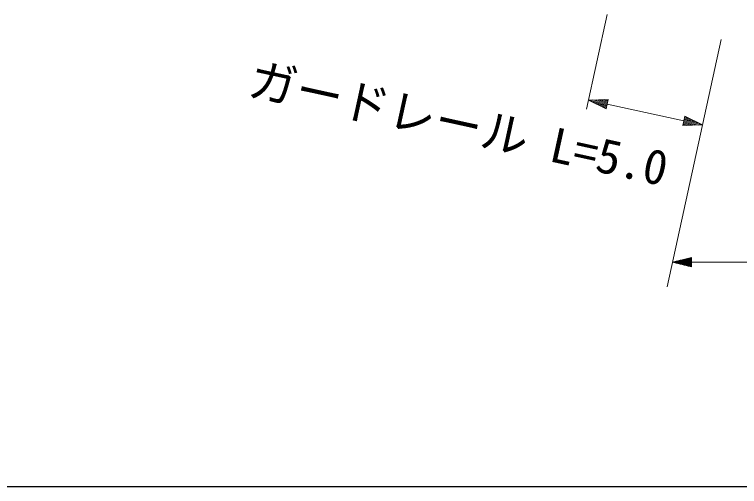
# Model space of a CAD drawing. Units: millimetres, scale not verified. Extents: x 40000 to 680000, y 20000 to 380000.
# Drawn here: x 288320 to 326514, y 205000 to 229868 of the extents above; entities that cross this region are included whole.
import ezdxf
from ezdxf.enums import TextEntityAlignment as Align

# ---------------------------------------------------------------- set-up
doc = ezdxf.new("R2010")
doc.units = ezdxf.units.MM
doc.header["$LTSCALE"] = 1000
doc.layers.add('M-STR-HTXT', color=7, linetype='Continuous', lineweight=13)
doc.layers.add('M-TTL-BAND', color=7, linetype='Continuous', lineweight=25)
doc.styles.add('ＭＳ ゴシック', font='')
doc.styles.get('ＭＳ ゴシック').set_extended_font_data('MS Gothic')

msp = doc.modelspace()

# ---------------------------------------------------------------- linework, layer by layer
at = {"layer": 'M-STR-HTXT'}
for p, q in [((319545, 229868), (318453, 224874)), ((325552, 228554), (322699, 215512)), ((318560, 225362), (319590, 225393)), ((318560, 225362), (319483, 224904)), ((318560, 225362), (319536, 225148)), ((319547, 225197), (318766, 225368)), ((318972, 225374), (319558, 225246)), ((319569, 225295), (319178, 225380)), ((319384, 225386), (319579, 225344)), ((319483, 224904), (319590, 225393)), ((319526, 225099), (318744, 225270)), ((318929, 225179), (319515, 225051)), ((319504, 225002), (319114, 225087)), ((319298, 224996), (319494, 224953)), ((319536, 225148), (323589, 224262)), ((323642, 224506), (323536, 224018)), ((323578, 224213), (324360, 224042)), ((324566, 224048), (323589, 224262)), ((323600, 224311), (324381, 224140)), ((324196, 224231), (323610, 224360)), ((323621, 224408), (324012, 224323)), ((323827, 224414), (323632, 224457)), ((324566, 224048), (323642, 224506)), ((324566, 224048), (323536, 224018)), ((323742, 224024), (323546, 224066)), ((323557, 224115), (323948, 224030)), ((324154, 224036), (323568, 224164)), ((322984, 216816), (323984, 217066)), ((323984, 216966), (323584, 216966)), ((323784, 217016), (323984, 217016)), ((323984, 216566), (323984, 217066)), ((322984, 216816), (323984, 216566)), ((322984, 216816), (323984, 216816)), ((323984, 216866), (323184, 216866)), ((323984, 216766), (323184, 216766)), ((323384, 216916), (323984, 216916)), ((323384, 216716), (323984, 216716)), ((323984, 216666), (323584, 216666)), ((323784, 216616), (323984, 216616)), ((323984, 216816), (530053, 216816))]:
    msp.add_line(p, q, dxfattribs=at)
at = {"layer": 'M-TTL-BAND'}
msp.add_line((40000, 205000), (579000, 205000), dxfattribs=at)

# ---------------------------------------------------------------- texts
at = {"layer": 'M-STR-HTXT', "style": 'ＭＳ ゴシック'}
msp.add_text('ガードレール L=5.0', height=1833, rotation=347.661, dxfattribs=at).set_placement((311401, 222687), align=Align.BOTTOM_CENTER)

doc.saveas('drawing.dxf')
